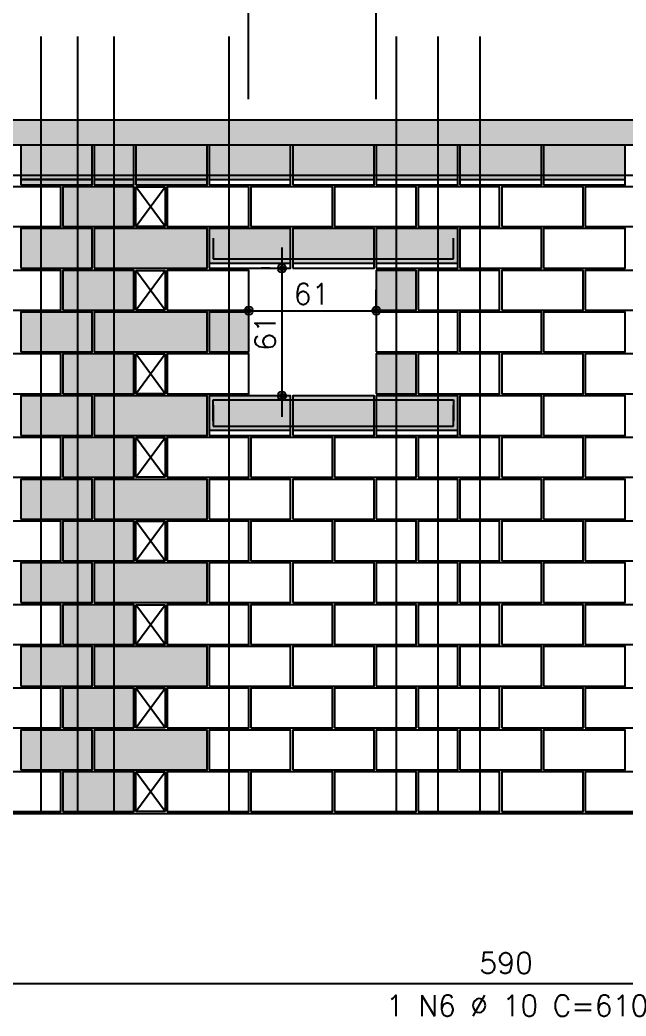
# Model space of a CAD drawing. Extents: x -1.9 to 86, y -1.6 to 60.9.
# Drawn here: x 35.52 to 41.32, y 45.84 to 55.38 of the extents above; entities that cross this region are included whole.
import ezdxf

# ---------------------------------------------------------------- set-up
doc = ezdxf.new("R2010")
doc.units = 0
doc.header["$MEASUREMENT"] = 0
for name, color, linetype in [('PENA_01', 1, 'CONTINUOUS'), ('PENA_02', 2, 'CONTINUOUS'), ('PENA_03', 3, 'CONTINUOUS'), ('PENA_05', 5, 'CONTINUOUS'), ('PENA_09', 254, 'CONTINUOUS'), ('PENA_11', 252, 'CONTINUOUS'), ('PENA_19', 240, 'CONTINUOUS'), ('PENA_21', 100, 'CONTINUOUS'), ('PENA_23', 50, 'CONTINUOUS')]:
    doc.layers.add(name, color=color, linetype=linetype)
doc.styles.get("Standard").update_dxf_attribs({"font": 'ROMANS.SHX'})

msp = doc.modelspace()

# ---------------------------------------------------------------- linework, layer by layer
at = {"layer": 'PENA_01', "linetype": 'Continuous'}
for p, q in [((37.7114, 54.6223), (37.7114, 55.8277)), ((38.9314, 54.6223), (38.9314, 55.8277)), ((35.5335, 53.8523), (36.2135, 53.8523)), ((36.2335, 53.8523), (36.6135, 53.8523)), ((36.6335, 53.8523), (37.3135, 53.8523)), ((37.3335, 53.8523), (38.1135, 53.8523)), ((38.1335, 53.8523), (38.9135, 53.8523)), ((38.9335, 53.8523), (39.7135, 53.8523)), ((39.7335, 53.8523), (40.5135, 53.8523)), ((40.5335, 53.8523), (41.3135, 53.8523)), ((38.0305, 53.2023), (38.0305, 51.5823)), ((37.3335, 53.0523), (38.1135, 53.0523)), ((38.1335, 53.0523), (38.9135, 53.0523)), ((38.9335, 53.0523), (39.7135, 53.0523)), ((37.9135, 53.0023), (37.8305, 53.0023)), ((37.7135, 52.7823), (37.7135, 52.797)), ((38.9335, 52.5923), (38.9335, 52.797)), ((37.5135, 52.597), (39.1335, 52.597)), ((37.9135, 51.7823), (37.8305, 51.7823)), ((37.3335, 51.4523), (38.1135, 51.4523)), ((38.1335, 51.4523), (38.9135, 51.4523)), ((38.9335, 51.4523), (39.7135, 51.4523))]:
    msp.add_line(p, q, dxfattribs=at)
at = {"layer": 'PENA_02', "linetype": 'Continuous'}
for p, q in [((36.6335, 53.4023), (36.6335, 53.7823)), ((36.6335, 53.7823), (36.9135, 53.7823)), ((36.9135, 53.7823), (36.9135, 53.4023)), ((36.9135, 53.4023), (36.6335, 53.4023)), ((36.6335, 52.6023), (36.6335, 52.9823)), ((36.6335, 52.9823), (36.9135, 52.9823)), ((36.9135, 52.9823), (36.9135, 52.6023)), ((36.9135, 52.6023), (36.6335, 52.6023)), ((36.6335, 51.8023), (36.6335, 52.1823)), ((36.6335, 52.1823), (36.9135, 52.1823)), ((36.9135, 52.1823), (36.9135, 51.8023)), ((36.9135, 51.8023), (36.6335, 51.8023)), ((36.6335, 51.0023), (36.6335, 51.3823)), ((36.6335, 51.3823), (36.9135, 51.3823)), ((36.9135, 51.3823), (36.9135, 51.0023)), ((36.9135, 51.0023), (36.6335, 51.0023)), ((36.6335, 50.2023), (36.6335, 50.5823)), ((36.6335, 50.5823), (36.9135, 50.5823)), ((36.9135, 50.5823), (36.9135, 50.2023)), ((36.9135, 50.2023), (36.6335, 50.2023)), ((36.6335, 49.4023), (36.6335, 49.7823)), ((36.6335, 49.7823), (36.9135, 49.7823)), ((36.9135, 49.7823), (36.9135, 49.4023)), ((36.9135, 49.4023), (36.6335, 49.4023)), ((36.6335, 48.6023), (36.6335, 48.9823)), ((36.6335, 48.9823), (36.9135, 48.9823)), ((36.9135, 48.9823), (36.9135, 48.6023)), ((36.9135, 48.6023), (36.6335, 48.6023)), ((36.6335, 47.8023), (36.6335, 48.1823)), ((36.6335, 48.1823), (36.9135, 48.1823)), ((36.9135, 48.1823), (36.9135, 47.8023)), ((23.2335, 47.7823), (46.2135, 47.7823)), ((36.9135, 47.8023), (36.6335, 47.8023))]:
    msp.add_line(p, q, dxfattribs=at)
for points in [[(23.2335, 54.1823), (23.2335, 54.4223), (46.2135, 54.4223), (46.2135, 54.1823), (23.2335, 54.1823)], [(35.5335, 53.8023), (36.2135, 53.8023), (36.2135, 54.1823), (35.5335, 54.1823), (35.5335, 53.8023)], [(36.2335, 53.8023), (36.6135, 53.8023), (36.6135, 54.1823), (36.2335, 54.1823), (36.2335, 53.8023)], [(36.6335, 53.8023), (37.3135, 53.8023), (37.3135, 54.1823), (36.6335, 54.1823), (36.6335, 53.8023)], [(37.3335, 53.8023), (38.1135, 53.8023), (38.1135, 54.1823), (37.3335, 54.1823), (37.3335, 53.8023)], [(38.1335, 53.8023), (38.9135, 53.8023), (38.9135, 54.1823), (38.1335, 54.1823), (38.1335, 53.8023)], [(38.9335, 53.8023), (39.7135, 53.8023), (39.7135, 54.1823), (38.9335, 54.1823), (38.9335, 53.8023)], [(39.7335, 53.8023), (40.5135, 53.8023), (40.5135, 54.1823), (39.7335, 54.1823), (39.7335, 53.8023)], [(40.5335, 53.8023), (41.3135, 53.8023), (41.3135, 54.1823), (40.5335, 54.1823), (40.5335, 53.8023)], [(35.1335, 53.4023), (35.9135, 53.4023), (35.9135, 53.7823), (35.1335, 53.7823), (35.1335, 53.4023)], [(35.9335, 53.4023), (36.6135, 53.4023), (36.6135, 53.7823), (35.9335, 53.7823), (35.9335, 53.4023)], [(36.9335, 53.4023), (37.7135, 53.4023), (37.7135, 53.7823), (36.9335, 53.7823), (36.9335, 53.4023)], [(37.7335, 53.4023), (38.5135, 53.4023), (38.5135, 53.7823), (37.7335, 53.7823), (37.7335, 53.4023)], [(38.5335, 53.4023), (39.3135, 53.4023), (39.3135, 53.7823), (38.5335, 53.7823), (38.5335, 53.4023)], [(39.3335, 53.4023), (40.1135, 53.4023), (40.1135, 53.7823), (39.3335, 53.7823), (39.3335, 53.4023)], [(40.1335, 53.4023), (40.9135, 53.4023), (40.9135, 53.7823), (40.1335, 53.7823), (40.1335, 53.4023)], [(40.9335, 53.4023), (41.7135, 53.4023), (41.7135, 53.7823), (40.9335, 53.7823), (40.9335, 53.4023)], [(35.5335, 53.0023), (36.2135, 53.0023), (36.2135, 53.3823), (35.5335, 53.3823), (35.5335, 53.0023)], [(36.2335, 53.0023), (37.3135, 53.0023), (37.3135, 53.3823), (36.2335, 53.3823), (36.2335, 53.0023)], [(37.3335, 53.0023), (38.1135, 53.0023), (38.1135, 53.3823), (37.3335, 53.3823), (37.3335, 53.0023)], [(38.1335, 53.0023), (38.9135, 53.0023), (38.9135, 53.3823), (38.1335, 53.3823), (38.1335, 53.0023)], [(38.9335, 53.0023), (39.7135, 53.0023), (39.7135, 53.3823), (38.9335, 53.3823), (38.9335, 53.0023)], [(39.7335, 53.0023), (40.5135, 53.0023), (40.5135, 53.3823), (39.7335, 53.3823), (39.7335, 53.0023)], [(40.5335, 53.0023), (41.3135, 53.0023), (41.3135, 53.3823), (40.5335, 53.3823), (40.5335, 53.0023)], [(35.1335, 52.6023), (35.9135, 52.6023), (35.9135, 52.9823), (35.1335, 52.9823), (35.1335, 52.6023)], [(35.9335, 52.6023), (36.6135, 52.6023), (36.6135, 52.9823), (35.9335, 52.9823), (35.9335, 52.6023)], [(36.9335, 52.6023), (37.7135, 52.6023), (37.7135, 52.9823), (36.9335, 52.9823), (36.9335, 52.6023)], [(38.9335, 52.6023), (39.3135, 52.6023), (39.3135, 52.9823), (38.9335, 52.9823), (38.9335, 52.6023)], [(39.3335, 52.6023), (40.1135, 52.6023), (40.1135, 52.9823), (39.3335, 52.9823), (39.3335, 52.6023)], [(40.1335, 52.6023), (40.9135, 52.6023), (40.9135, 52.9823), (40.1335, 52.9823), (40.1335, 52.6023)], [(40.9335, 52.6023), (41.7135, 52.6023), (41.7135, 52.9823), (40.9335, 52.9823), (40.9335, 52.6023)], [(35.5335, 52.2023), (36.2135, 52.2023), (36.2135, 52.5823), (35.5335, 52.5823), (35.5335, 52.2023)], [(36.2335, 52.2023), (37.3135, 52.2023), (37.3135, 52.5823), (36.2335, 52.5823), (36.2335, 52.2023)], [(37.3335, 52.2023), (37.7135, 52.2023), (37.7135, 52.5823), (37.3335, 52.5823), (37.3335, 52.2023)], [(38.9335, 52.2023), (39.7135, 52.2023), (39.7135, 52.5823), (38.9335, 52.5823), (38.9335, 52.2023)], [(39.7335, 52.2023), (40.5135, 52.2023), (40.5135, 52.5823), (39.7335, 52.5823), (39.7335, 52.2023)], [(40.5335, 52.2023), (41.3135, 52.2023), (41.3135, 52.5823), (40.5335, 52.5823), (40.5335, 52.2023)], [(35.1335, 51.8023), (35.9135, 51.8023), (35.9135, 52.1823), (35.1335, 52.1823), (35.1335, 51.8023)], [(35.9335, 51.8023), (36.6135, 51.8023), (36.6135, 52.1823), (35.9335, 52.1823), (35.9335, 51.8023)], [(36.9335, 51.8023), (37.7135, 51.8023), (37.7135, 52.1823), (36.9335, 52.1823), (36.9335, 51.8023)], [(38.9335, 51.8023), (39.3135, 51.8023), (39.3135, 52.1823), (38.9335, 52.1823), (38.9335, 51.8023)], [(39.3335, 51.8023), (40.1135, 51.8023), (40.1135, 52.1823), (39.3335, 52.1823), (39.3335, 51.8023)], [(40.1335, 51.8023), (40.9135, 51.8023), (40.9135, 52.1823), (40.1335, 52.1823), (40.1335, 51.8023)], [(40.9335, 51.8023), (41.7135, 51.8023), (41.7135, 52.1823), (40.9335, 52.1823), (40.9335, 51.8023)], [(35.5335, 51.4023), (36.2135, 51.4023), (36.2135, 51.7823), (35.5335, 51.7823), (35.5335, 51.4023)], [(36.2335, 51.4023), (37.3135, 51.4023), (37.3135, 51.7823), (36.2335, 51.7823), (36.2335, 51.4023)], [(37.3335, 51.4023), (38.1135, 51.4023), (38.1135, 51.7823), (37.3335, 51.7823), (37.3335, 51.4023)], [(38.1335, 51.4023), (38.9135, 51.4023), (38.9135, 51.7823), (38.1335, 51.7823), (38.1335, 51.4023)], [(38.9335, 51.4023), (39.7135, 51.4023), (39.7135, 51.7823), (38.9335, 51.7823), (38.9335, 51.4023)], [(39.7335, 51.4023), (40.5135, 51.4023), (40.5135, 51.7823), (39.7335, 51.7823), (39.7335, 51.4023)], [(40.5335, 51.4023), (41.3135, 51.4023), (41.3135, 51.7823), (40.5335, 51.7823), (40.5335, 51.4023)], [(35.1335, 51.0023), (35.9135, 51.0023), (35.9135, 51.3823), (35.1335, 51.3823), (35.1335, 51.0023)], [(35.9335, 51.0023), (36.6135, 51.0023), (36.6135, 51.3823), (35.9335, 51.3823), (35.9335, 51.0023)], [(36.9335, 51.0023), (37.7135, 51.0023), (37.7135, 51.3823), (36.9335, 51.3823), (36.9335, 51.0023)], [(37.7335, 51.0023), (38.5135, 51.0023), (38.5135, 51.3823), (37.7335, 51.3823), (37.7335, 51.0023)], [(38.5335, 51.0023), (39.3135, 51.0023), (39.3135, 51.3823), (38.5335, 51.3823), (38.5335, 51.0023)], [(39.3335, 51.0023), (40.1135, 51.0023), (40.1135, 51.3823), (39.3335, 51.3823), (39.3335, 51.0023)], [(40.1335, 51.0023), (40.9135, 51.0023), (40.9135, 51.3823), (40.1335, 51.3823), (40.1335, 51.0023)], [(40.9335, 51.0023), (41.7135, 51.0023), (41.7135, 51.3823), (40.9335, 51.3823), (40.9335, 51.0023)], [(35.5335, 50.6023), (36.2135, 50.6023), (36.2135, 50.9823), (35.5335, 50.9823), (35.5335, 50.6023)], [(36.2335, 50.6023), (37.3135, 50.6023), (37.3135, 50.9823), (36.2335, 50.9823), (36.2335, 50.6023)], [(37.3335, 50.6023), (38.1135, 50.6023), (38.1135, 50.9823), (37.3335, 50.9823), (37.3335, 50.6023)], [(38.1335, 50.6023), (38.9135, 50.6023), (38.9135, 50.9823), (38.1335, 50.9823), (38.1335, 50.6023)], [(38.9335, 50.6023), (39.7135, 50.6023), (39.7135, 50.9823), (38.9335, 50.9823), (38.9335, 50.6023)], [(39.7335, 50.6023), (40.5135, 50.6023), (40.5135, 50.9823), (39.7335, 50.9823), (39.7335, 50.6023)], [(40.5335, 50.6023), (41.3135, 50.6023), (41.3135, 50.9823), (40.5335, 50.9823), (40.5335, 50.6023)], [(35.1335, 50.2023), (35.9135, 50.2023), (35.9135, 50.5823), (35.1335, 50.5823), (35.1335, 50.2023)], [(35.9335, 50.2023), (36.6135, 50.2023), (36.6135, 50.5823), (35.9335, 50.5823), (35.9335, 50.2023)], [(36.9335, 50.2023), (37.7135, 50.2023), (37.7135, 50.5823), (36.9335, 50.5823), (36.9335, 50.2023)], [(37.7335, 50.2023), (38.5135, 50.2023), (38.5135, 50.5823), (37.7335, 50.5823), (37.7335, 50.2023)], [(38.5335, 50.2023), (39.3135, 50.2023), (39.3135, 50.5823), (38.5335, 50.5823), (38.5335, 50.2023)], [(39.3335, 50.2023), (40.1135, 50.2023), (40.1135, 50.5823), (39.3335, 50.5823), (39.3335, 50.2023)], [(40.1335, 50.2023), (40.9135, 50.2023), (40.9135, 50.5823), (40.1335, 50.5823), (40.1335, 50.2023)], [(40.9335, 50.2023), (41.7135, 50.2023), (41.7135, 50.5823), (40.9335, 50.5823), (40.9335, 50.2023)], [(35.5335, 49.8023), (36.2135, 49.8023), (36.2135, 50.1823), (35.5335, 50.1823), (35.5335, 49.8023)], [(36.2335, 49.8023), (37.3135, 49.8023), (37.3135, 50.1823), (36.2335, 50.1823), (36.2335, 49.8023)], [(37.3335, 49.8023), (38.1135, 49.8023), (38.1135, 50.1823), (37.3335, 50.1823), (37.3335, 49.8023)], [(38.1335, 49.8023), (38.9135, 49.8023), (38.9135, 50.1823), (38.1335, 50.1823), (38.1335, 49.8023)], [(38.9335, 49.8023), (39.7135, 49.8023), (39.7135, 50.1823), (38.9335, 50.1823), (38.9335, 49.8023)], [(39.7335, 49.8023), (40.5135, 49.8023), (40.5135, 50.1823), (39.7335, 50.1823), (39.7335, 49.8023)], [(40.5335, 49.8023), (41.3135, 49.8023), (41.3135, 50.1823), (40.5335, 50.1823), (40.5335, 49.8023)], [(35.1335, 49.4023), (35.9135, 49.4023), (35.9135, 49.7823), (35.1335, 49.7823), (35.1335, 49.4023)], [(35.9335, 49.4023), (36.6135, 49.4023), (36.6135, 49.7823), (35.9335, 49.7823), (35.9335, 49.4023)], [(36.9335, 49.4023), (37.7135, 49.4023), (37.7135, 49.7823), (36.9335, 49.7823), (36.9335, 49.4023)], [(37.7335, 49.4023), (38.5135, 49.4023), (38.5135, 49.7823), (37.7335, 49.7823), (37.7335, 49.4023)], [(38.5335, 49.4023), (39.3135, 49.4023), (39.3135, 49.7823), (38.5335, 49.7823), (38.5335, 49.4023)], [(39.3335, 49.4023), (40.1135, 49.4023), (40.1135, 49.7823), (39.3335, 49.7823), (39.3335, 49.4023)], [(40.1335, 49.4023), (40.9135, 49.4023), (40.9135, 49.7823), (40.1335, 49.7823), (40.1335, 49.4023)], [(40.9335, 49.4023), (41.7135, 49.4023), (41.7135, 49.7823), (40.9335, 49.7823), (40.9335, 49.4023)], [(35.5335, 49.0023), (36.2135, 49.0023), (36.2135, 49.3823), (35.5335, 49.3823), (35.5335, 49.0023)], [(36.2335, 49.0023), (37.3135, 49.0023), (37.3135, 49.3823), (36.2335, 49.3823), (36.2335, 49.0023)], [(37.3335, 49.0023), (38.1135, 49.0023), (38.1135, 49.3823), (37.3335, 49.3823), (37.3335, 49.0023)], [(38.1335, 49.0023), (38.9135, 49.0023), (38.9135, 49.3823), (38.1335, 49.3823), (38.1335, 49.0023)], [(38.9335, 49.0023), (39.7135, 49.0023), (39.7135, 49.3823), (38.9335, 49.3823), (38.9335, 49.0023)], [(39.7335, 49.0023), (40.5135, 49.0023), (40.5135, 49.3823), (39.7335, 49.3823), (39.7335, 49.0023)], [(40.5335, 49.0023), (41.3135, 49.0023), (41.3135, 49.3823), (40.5335, 49.3823), (40.5335, 49.0023)], [(35.1335, 48.6023), (35.9135, 48.6023), (35.9135, 48.9823), (35.1335, 48.9823), (35.1335, 48.6023)], [(35.9335, 48.6023), (36.6135, 48.6023), (36.6135, 48.9823), (35.9335, 48.9823), (35.9335, 48.6023)], [(36.9335, 48.6023), (37.7135, 48.6023), (37.7135, 48.9823), (36.9335, 48.9823), (36.9335, 48.6023)], [(37.7335, 48.6023), (38.5135, 48.6023), (38.5135, 48.9823), (37.7335, 48.9823), (37.7335, 48.6023)], [(38.5335, 48.6023), (39.3135, 48.6023), (39.3135, 48.9823), (38.5335, 48.9823), (38.5335, 48.6023)], [(39.3335, 48.6023), (40.1135, 48.6023), (40.1135, 48.9823), (39.3335, 48.9823), (39.3335, 48.6023)], [(40.1335, 48.6023), (40.9135, 48.6023), (40.9135, 48.9823), (40.1335, 48.9823), (40.1335, 48.6023)], [(40.9335, 48.6023), (41.7135, 48.6023), (41.7135, 48.9823), (40.9335, 48.9823), (40.9335, 48.6023)], [(35.5335, 48.2023), (36.2135, 48.2023), (36.2135, 48.5823), (35.5335, 48.5823), (35.5335, 48.2023)], [(36.2335, 48.2023), (37.3135, 48.2023), (37.3135, 48.5823), (36.2335, 48.5823), (36.2335, 48.2023)], [(37.3335, 48.2023), (38.1135, 48.2023), (38.1135, 48.5823), (37.3335, 48.5823), (37.3335, 48.2023)], [(38.1335, 48.2023), (38.9135, 48.2023), (38.9135, 48.5823), (38.1335, 48.5823), (38.1335, 48.2023)], [(38.9335, 48.2023), (39.7135, 48.2023), (39.7135, 48.5823), (38.9335, 48.5823), (38.9335, 48.2023)], [(39.7335, 48.2023), (40.5135, 48.2023), (40.5135, 48.5823), (39.7335, 48.5823), (39.7335, 48.2023)], [(40.5335, 48.2023), (41.3135, 48.2023), (41.3135, 48.5823), (40.5335, 48.5823), (40.5335, 48.2023)], [(35.1335, 47.8023), (35.9135, 47.8023), (35.9135, 48.1823), (35.1335, 48.1823), (35.1335, 47.8023)], [(35.9335, 47.8023), (36.6135, 47.8023), (36.6135, 48.1823), (35.9335, 48.1823), (35.9335, 47.8023)], [(36.9335, 47.8023), (37.7135, 47.8023), (37.7135, 48.1823), (36.9335, 48.1823), (36.9335, 47.8023)], [(37.7335, 47.8023), (38.5135, 47.8023), (38.5135, 48.1823), (37.7335, 48.1823), (37.7335, 47.8023)], [(38.5335, 47.8023), (39.3135, 47.8023), (39.3135, 48.1823), (38.5335, 48.1823), (38.5335, 47.8023)], [(39.3335, 47.8023), (40.1135, 47.8023), (40.1135, 48.1823), (39.3335, 48.1823), (39.3335, 47.8023)], [(40.1335, 47.8023), (40.9135, 47.8023), (40.9135, 48.1823), (40.1335, 48.1823), (40.1335, 47.8023)], [(40.9335, 47.8023), (41.7135, 47.8023), (41.7135, 48.1823), (40.9335, 48.1823), (40.9335, 47.8023)]]:
    msp.add_lwpolyline(points, dxfattribs=at)
for centre, radius in [((38.0305, 53.0023), 0.04), ((38.0305, 53.0023), 0.02), ((37.7135, 52.597), 0.04), ((37.7135, 52.597), 0.02), ((38.9335, 52.597), 0.04), ((38.9335, 52.597), 0.02), ((38.0305, 51.7823), 0.04), ((38.0305, 51.7823), 0.02)]:
    msp.add_circle(centre, radius, dxfattribs=at)
at = {"layer": 'PENA_03', "linetype": 'Continuous'}
for p, q in [((37.7114, 54.4223), (37.7114, 54.4223)), ((38.9314, 54.4223), (38.9314, 54.4223)), ((36.9135, 53.4023), (36.6335, 53.7823)), ((36.6335, 53.4023), (36.9135, 53.7823)), ((36.9135, 52.6023), (36.6335, 52.9823)), ((36.6335, 52.6023), (36.9135, 52.9823)), ((38.1135, 53.0023), (38.1135, 53.0023)), ((37.7135, 52.5823), (37.7135, 52.5823)), ((38.9335, 52.3923), (38.9335, 52.3923)), ((36.9135, 51.8023), (36.6335, 52.1823)), ((36.6335, 51.8023), (36.9135, 52.1823)), ((38.1135, 51.7823), (38.1135, 51.7823)), ((36.9135, 51.0023), (36.6335, 51.3823)), ((36.6335, 51.0023), (36.9135, 51.3823)), ((36.9135, 50.2023), (36.6335, 50.5823)), ((36.6335, 50.2023), (36.9135, 50.5823)), ((36.9135, 49.4023), (36.6335, 49.7823)), ((36.6335, 49.4023), (36.9135, 49.7823)), ((36.9135, 48.6023), (36.6335, 48.9823)), ((36.6335, 48.6023), (36.9135, 48.9823)), ((36.9135, 47.8023), (36.6335, 48.1823)), ((36.6335, 47.8023), (36.9135, 48.1823))]:
    msp.add_line(p, q, dxfattribs=at)
at = {"layer": 'PENA_05', "linetype": 'Continuous'}
for p, q in [((46.1135, 53.8923), (34.3235, 53.8923)), ((37.3735, 53.2923), (37.3735, 53.0923)), ((39.6735, 53.0923), (39.6735, 53.2923)), ((37.3735, 53.0923), (39.6735, 53.0923)), ((37.3735, 51.5423), (37.3735, 51.7423)), ((37.3735, 51.7423), (39.6735, 51.7423)), ((37.3735, 51.6923), (37.3735, 51.4923)), ((39.6735, 51.7423), (39.6735, 51.5423)), ((39.6735, 51.4923), (39.6735, 51.6923)), ((37.3735, 51.4923), (39.6735, 51.4923)), ((46.1135, 46.152), (34.3235, 46.152))]:
    msp.add_line(p, q, dxfattribs=at)
for points in [[(35.7235, 55.2223), (35.7235, 47.7823)], [(36.0735, 55.2223), (36.0735, 47.7823)], [(36.4235, 55.2223), (36.4235, 47.7823)], [(37.5235, 55.2223), (37.5235, 47.7823)], [(39.1235, 55.2223), (39.1235, 47.7823)], [(39.5235, 55.2223), (39.5235, 47.7823)], [(39.9235, 55.2223), (39.9235, 47.7823)]]:
    msp.add_lwpolyline(points, dxfattribs=at)
at = {"layer": 'PENA_09', "linetype": 'Continuous'}
for points in [[(35.5335, 53.8523), (36.2135, 53.8523), (36.2135, 54.1823), (35.5335, 54.1823), (35.5335, 53.8523)], [(36.2335, 53.8523), (36.6135, 53.8523), (36.6135, 54.1823), (36.2335, 54.1823), (36.2335, 53.8523)], [(36.6335, 53.8523), (37.3135, 53.8523), (37.3135, 54.1823), (36.6335, 54.1823), (36.6335, 53.8523)], [(37.3335, 53.8523), (38.1135, 53.8523), (38.1135, 54.1823), (37.3335, 54.1823), (37.3335, 53.8523)], [(38.1335, 53.8523), (38.9135, 53.8523), (38.9135, 54.1823), (38.1335, 54.1823), (38.1335, 53.8523)], [(38.9335, 53.8523), (39.7135, 53.8523), (39.7135, 54.1823), (38.9335, 54.1823), (38.9335, 53.8523)], [(39.7335, 53.8523), (40.5135, 53.8523), (40.5135, 54.1823), (39.7335, 54.1823), (39.7335, 53.8523)], [(40.5335, 53.8523), (41.3135, 53.8523), (41.3135, 54.1823), (40.5335, 54.1823), (40.5335, 53.8523)], [(37.3335, 53.0523), (38.1135, 53.0523), (38.1135, 53.3823), (37.3335, 53.3823), (37.3335, 53.0523)], [(38.1335, 53.0523), (38.9135, 53.0523), (38.9135, 53.3823), (38.1335, 53.3823), (38.1335, 53.0523)], [(38.9335, 53.0523), (39.7135, 53.0523), (39.7135, 53.3823), (38.9335, 53.3823), (38.9335, 53.0523)], [(37.3335, 51.4523), (38.1135, 51.4523), (38.1135, 51.7823), (37.3335, 51.7823), (37.3335, 51.4523)], [(38.1335, 51.4523), (38.9135, 51.4523), (38.9135, 51.7823), (38.1335, 51.7823), (38.1335, 51.4523)], [(38.9335, 51.4523), (39.7135, 51.4523), (39.7135, 51.7823), (38.9335, 51.7823), (38.9335, 51.4523)]]:
    msp.add_lwpolyline(points, dxfattribs=at)
for points in [[(35.5335, 53.8523), (36.2135, 53.8523), (36.2135, 54.1823)], [(35.5335, 53.8523), (36.2135, 54.1823), (35.5335, 54.1823)], [(35.5335, 53.8523), (35.5335, 54.1823), (35.5335, 53.8523)], [(36.2335, 53.8523), (36.6135, 53.8523), (36.6135, 54.1823)], [(36.2335, 53.8523), (36.6135, 54.1823), (36.2335, 54.1823)], [(36.2335, 53.8523), (36.2335, 54.1823), (36.2335, 53.8523)], [(36.6335, 53.8523), (37.3135, 53.8523), (37.3135, 54.1823)], [(36.6335, 53.8523), (37.3135, 54.1823), (36.6335, 54.1823)], [(36.6335, 53.8523), (36.6335, 54.1823), (36.6335, 53.8523)], [(37.3335, 53.8523), (38.1135, 53.8523), (38.1135, 54.1823)], [(37.3335, 53.8523), (38.1135, 54.1823), (37.3335, 54.1823)], [(37.3335, 53.8523), (37.3335, 54.1823), (37.3335, 53.8523)], [(38.1335, 53.8523), (38.9135, 53.8523), (38.9135, 54.1823)], [(38.1335, 53.8523), (38.9135, 54.1823), (38.1335, 54.1823)], [(38.1335, 53.8523), (38.1335, 54.1823), (38.1335, 53.8523)], [(38.9335, 53.8523), (39.7135, 53.8523), (39.7135, 54.1823)], [(38.9335, 53.8523), (39.7135, 54.1823), (38.9335, 54.1823)], [(38.9335, 53.8523), (38.9335, 54.1823), (38.9335, 53.8523)], [(39.7335, 53.8523), (40.5135, 53.8523), (40.5135, 54.1823)], [(39.7335, 53.8523), (40.5135, 54.1823), (39.7335, 54.1823)], [(39.7335, 53.8523), (39.7335, 54.1823), (39.7335, 53.8523)], [(40.5335, 53.8523), (41.3135, 53.8523), (41.3135, 54.1823)], [(40.5335, 53.8523), (41.3135, 54.1823), (40.5335, 54.1823)], [(40.5335, 53.8523), (40.5335, 54.1823), (40.5335, 53.8523)], [(37.3335, 53.0523), (38.1135, 53.0523), (38.1135, 53.3823)], [(37.3335, 53.0523), (38.1135, 53.3823), (37.3335, 53.3823)], [(37.3335, 53.0523), (37.3335, 53.3823), (37.3335, 53.0523)], [(38.1335, 53.0523), (38.9135, 53.0523), (38.9135, 53.3823)], [(38.1335, 53.0523), (38.9135, 53.3823), (38.1335, 53.3823)], [(38.1335, 53.0523), (38.1335, 53.3823), (38.1335, 53.0523)], [(38.9335, 53.0523), (39.7135, 53.0523), (39.7135, 53.3823)], [(38.9335, 53.0523), (39.7135, 53.3823), (38.9335, 53.3823)], [(38.9335, 53.0523), (38.9335, 53.3823), (38.9335, 53.0523)], [(37.3335, 51.4523), (38.1135, 51.4523), (38.1135, 51.7823)], [(37.3335, 51.4523), (38.1135, 51.7823), (37.3335, 51.7823)], [(37.3335, 51.4523), (37.3335, 51.7823), (37.3335, 51.4523)], [(38.1335, 51.4523), (38.9135, 51.4523), (38.9135, 51.7823)], [(38.1335, 51.4523), (38.9135, 51.7823), (38.1335, 51.7823)], [(38.1335, 51.4523), (38.1335, 51.7823), (38.1335, 51.4523)], [(38.9335, 51.4523), (39.7135, 51.4523), (39.7135, 51.7823)], [(38.9335, 51.4523), (39.7135, 51.7823), (38.9335, 51.7823)], [(38.9335, 51.4523), (38.9335, 51.7823), (38.9335, 51.4523)]]:
    msp.add_solid(points, dxfattribs=at)
at = {"layer": 'PENA_11', "linetype": 'Continuous'}
for points in [[(23.2335, 54.1823), (23.2335, 54.4223), (46.2135, 54.4223)], [(23.2335, 54.1823), (46.2135, 54.4223), (46.2135, 54.1823)], [(23.2335, 54.1823), (46.2135, 54.1823), (23.2335, 54.1823)]]:
    msp.add_solid(points, dxfattribs=at)
at = {"layer": 'PENA_19', "linetype": 'Continuous'}
for points in [[(36.2335, 53.0023), (37.3135, 53.0023), (37.3135, 53.3823), (36.2335, 53.3823), (36.2335, 53.0023)], [(36.2335, 52.2023), (37.3135, 52.2023), (37.3135, 52.5823), (36.2335, 52.5823), (36.2335, 52.2023)], [(36.2335, 51.4023), (37.3135, 51.4023), (37.3135, 51.7823), (36.2335, 51.7823), (36.2335, 51.4023)], [(36.2335, 50.6023), (37.3135, 50.6023), (37.3135, 50.9823), (36.2335, 50.9823), (36.2335, 50.6023)], [(36.2335, 49.8023), (37.3135, 49.8023), (37.3135, 50.1823), (36.2335, 50.1823), (36.2335, 49.8023)], [(36.2335, 49.0023), (37.3135, 49.0023), (37.3135, 49.3823), (36.2335, 49.3823), (36.2335, 49.0023)], [(36.2335, 48.2023), (37.3135, 48.2023), (37.3135, 48.5823), (36.2335, 48.5823), (36.2335, 48.2023)]]:
    msp.add_lwpolyline(points, dxfattribs=at)
for points in [[(36.2335, 53.0023), (37.3135, 53.0023), (37.3135, 53.3823)], [(36.2335, 53.0023), (37.3135, 53.3823), (36.2335, 53.3823)], [(36.2335, 53.0023), (36.2335, 53.3823), (36.2335, 53.0023)], [(36.2335, 52.2023), (37.3135, 52.2023), (37.3135, 52.5823)], [(36.2335, 52.2023), (37.3135, 52.5823), (36.2335, 52.5823)], [(36.2335, 52.2023), (36.2335, 52.5823), (36.2335, 52.2023)], [(36.2335, 51.4023), (37.3135, 51.4023), (37.3135, 51.7823)], [(36.2335, 51.4023), (37.3135, 51.7823), (36.2335, 51.7823)], [(36.2335, 51.4023), (36.2335, 51.7823), (36.2335, 51.4023)], [(36.2335, 50.6023), (37.3135, 50.6023), (37.3135, 50.9823)], [(36.2335, 50.6023), (37.3135, 50.9823), (36.2335, 50.9823)], [(36.2335, 50.6023), (36.2335, 50.9823), (36.2335, 50.6023)], [(36.2335, 49.8023), (37.3135, 49.8023), (37.3135, 50.1823)], [(36.2335, 49.8023), (37.3135, 50.1823), (36.2335, 50.1823)], [(36.2335, 49.8023), (36.2335, 50.1823), (36.2335, 49.8023)], [(36.2335, 49.0023), (37.3135, 49.0023), (37.3135, 49.3823)], [(36.2335, 49.0023), (37.3135, 49.3823), (36.2335, 49.3823)], [(36.2335, 49.0023), (36.2335, 49.3823), (36.2335, 49.0023)], [(36.2335, 48.2023), (37.3135, 48.2023), (37.3135, 48.5823)], [(36.2335, 48.2023), (37.3135, 48.5823), (36.2335, 48.5823)], [(36.2335, 48.2023), (36.2335, 48.5823), (36.2335, 48.2023)]]:
    msp.add_solid(points, dxfattribs=at)
at = {"layer": 'PENA_21', "linetype": 'Continuous'}
for points in [[(35.5335, 53.8023), (36.2135, 53.8023), (36.2135, 53.8523), (35.5335, 53.8523), (35.5335, 53.8023)], [(36.6335, 53.8023), (37.3135, 53.8023), (37.3135, 53.8523), (36.6335, 53.8523), (36.6335, 53.8023)], [(35.9335, 53.4023), (36.6135, 53.4023), (36.6135, 53.7823), (35.9335, 53.7823), (35.9335, 53.4023)], [(35.5335, 53.0023), (36.2135, 53.0023), (36.2135, 53.3823), (35.5335, 53.3823), (35.5335, 53.0023)], [(35.9335, 52.6023), (36.6135, 52.6023), (36.6135, 52.9823), (35.9335, 52.9823), (35.9335, 52.6023)], [(35.5335, 52.2023), (36.2135, 52.2023), (36.2135, 52.5823), (35.5335, 52.5823), (35.5335, 52.2023)], [(35.9335, 51.8023), (36.6135, 51.8023), (36.6135, 52.1823), (35.9335, 52.1823), (35.9335, 51.8023)], [(35.5335, 51.4023), (36.2135, 51.4023), (36.2135, 51.7823), (35.5335, 51.7823), (35.5335, 51.4023)], [(35.9335, 51.0023), (36.6135, 51.0023), (36.6135, 51.3823), (35.9335, 51.3823), (35.9335, 51.0023)], [(35.5335, 50.6023), (36.2135, 50.6023), (36.2135, 50.9823), (35.5335, 50.9823), (35.5335, 50.6023)], [(35.9335, 50.2023), (36.6135, 50.2023), (36.6135, 50.5823), (35.9335, 50.5823), (35.9335, 50.2023)], [(35.5335, 49.8023), (36.2135, 49.8023), (36.2135, 50.1823), (35.5335, 50.1823), (35.5335, 49.8023)], [(35.9335, 49.4023), (36.6135, 49.4023), (36.6135, 49.7823), (35.9335, 49.7823), (35.9335, 49.4023)], [(35.5335, 49.0023), (36.2135, 49.0023), (36.2135, 49.3823), (35.5335, 49.3823), (35.5335, 49.0023)], [(35.9335, 48.6023), (36.6135, 48.6023), (36.6135, 48.9823), (35.9335, 48.9823), (35.9335, 48.6023)], [(35.5335, 48.2023), (36.2135, 48.2023), (36.2135, 48.5823), (35.5335, 48.5823), (35.5335, 48.2023)], [(35.9335, 47.8023), (36.6135, 47.8023), (36.6135, 48.1823), (35.9335, 48.1823), (35.9335, 47.8023)]]:
    msp.add_lwpolyline(points, dxfattribs=at)
for points in [[(35.5335, 53.8023), (36.2135, 53.8023), (36.2135, 53.8523)], [(35.5335, 53.8023), (36.2135, 53.8523), (35.5335, 53.8523)], [(35.5335, 53.8023), (35.5335, 53.8523), (35.5335, 53.8023)], [(36.6335, 53.8023), (37.3135, 53.8023), (37.3135, 53.8523)], [(36.6335, 53.8023), (37.3135, 53.8523), (36.6335, 53.8523)], [(36.6335, 53.8023), (36.6335, 53.8523), (36.6335, 53.8023)], [(35.9335, 53.4023), (36.6135, 53.4023), (36.6135, 53.7823)], [(35.9335, 53.4023), (36.6135, 53.7823), (35.9335, 53.7823)], [(35.9335, 53.4023), (35.9335, 53.7823), (35.9335, 53.4023)], [(35.5335, 53.0023), (36.2135, 53.0023), (36.2135, 53.3823)], [(35.5335, 53.0023), (36.2135, 53.3823), (35.5335, 53.3823)], [(35.5335, 53.0023), (35.5335, 53.3823), (35.5335, 53.0023)], [(35.9335, 52.6023), (36.6135, 52.6023), (36.6135, 52.9823)], [(35.9335, 52.6023), (36.6135, 52.9823), (35.9335, 52.9823)], [(35.9335, 52.6023), (35.9335, 52.9823), (35.9335, 52.6023)], [(35.5335, 52.2023), (36.2135, 52.2023), (36.2135, 52.5823)], [(35.5335, 52.2023), (36.2135, 52.5823), (35.5335, 52.5823)], [(35.5335, 52.2023), (35.5335, 52.5823), (35.5335, 52.2023)], [(35.9335, 51.8023), (36.6135, 51.8023), (36.6135, 52.1823)], [(35.9335, 51.8023), (36.6135, 52.1823), (35.9335, 52.1823)], [(35.9335, 51.8023), (35.9335, 52.1823), (35.9335, 51.8023)], [(35.5335, 51.4023), (36.2135, 51.4023), (36.2135, 51.7823)], [(35.5335, 51.4023), (36.2135, 51.7823), (35.5335, 51.7823)], [(35.5335, 51.4023), (35.5335, 51.7823), (35.5335, 51.4023)], [(35.9335, 51.0023), (36.6135, 51.0023), (36.6135, 51.3823)], [(35.9335, 51.0023), (36.6135, 51.3823), (35.9335, 51.3823)], [(35.9335, 51.0023), (35.9335, 51.3823), (35.9335, 51.0023)], [(35.5335, 50.6023), (36.2135, 50.6023), (36.2135, 50.9823)], [(35.5335, 50.6023), (36.2135, 50.9823), (35.5335, 50.9823)], [(35.5335, 50.6023), (35.5335, 50.9823), (35.5335, 50.6023)], [(35.9335, 50.2023), (36.6135, 50.2023), (36.6135, 50.5823)], [(35.9335, 50.2023), (36.6135, 50.5823), (35.9335, 50.5823)], [(35.9335, 50.2023), (35.9335, 50.5823), (35.9335, 50.2023)], [(35.5335, 49.8023), (36.2135, 49.8023), (36.2135, 50.1823)], [(35.5335, 49.8023), (36.2135, 50.1823), (35.5335, 50.1823)], [(35.5335, 49.8023), (35.5335, 50.1823), (35.5335, 49.8023)], [(35.9335, 49.4023), (36.6135, 49.4023), (36.6135, 49.7823)], [(35.9335, 49.4023), (36.6135, 49.7823), (35.9335, 49.7823)], [(35.9335, 49.4023), (35.9335, 49.7823), (35.9335, 49.4023)], [(35.5335, 49.0023), (36.2135, 49.0023), (36.2135, 49.3823)], [(35.5335, 49.0023), (36.2135, 49.3823), (35.5335, 49.3823)], [(35.5335, 49.0023), (35.5335, 49.3823), (35.5335, 49.0023)], [(35.9335, 48.6023), (36.6135, 48.6023), (36.6135, 48.9823)], [(35.9335, 48.6023), (36.6135, 48.9823), (35.9335, 48.9823)], [(35.9335, 48.6023), (35.9335, 48.9823), (35.9335, 48.6023)], [(35.5335, 48.2023), (36.2135, 48.2023), (36.2135, 48.5823)], [(35.5335, 48.2023), (36.2135, 48.5823), (35.5335, 48.5823)], [(35.5335, 48.2023), (35.5335, 48.5823), (35.5335, 48.2023)], [(35.9335, 47.8023), (36.6135, 47.8023), (36.6135, 48.1823)], [(35.9335, 47.8023), (36.6135, 48.1823), (35.9335, 48.1823)], [(35.9335, 47.8023), (35.9335, 48.1823), (35.9335, 47.8023)]]:
    msp.add_solid(points, dxfattribs=at)
at = {"layer": 'PENA_23', "linetype": 'Continuous'}
for points in [[(36.2335, 53.8023), (36.6135, 53.8023), (36.6135, 53.8523), (36.2335, 53.8523), (36.2335, 53.8023)], [(38.9335, 52.6023), (39.3135, 52.6023), (39.3135, 52.9823), (38.9335, 52.9823), (38.9335, 52.6023)], [(37.3335, 52.2023), (37.7135, 52.2023), (37.7135, 52.5823), (37.3335, 52.5823), (37.3335, 52.2023)], [(38.9335, 51.8023), (39.3135, 51.8023), (39.3135, 52.1823), (38.9335, 52.1823), (38.9335, 51.8023)]]:
    msp.add_lwpolyline(points, dxfattribs=at)
for points in [[(36.2335, 53.8023), (36.6135, 53.8023), (36.6135, 53.8523)], [(36.2335, 53.8023), (36.6135, 53.8523), (36.2335, 53.8523)], [(36.2335, 53.8023), (36.2335, 53.8523), (36.2335, 53.8023)], [(38.9335, 52.6023), (39.3135, 52.6023), (39.3135, 52.9823)], [(38.9335, 52.6023), (39.3135, 52.9823), (38.9335, 52.9823)], [(38.9335, 52.6023), (38.9335, 52.9823), (38.9335, 52.6023)], [(37.3335, 52.2023), (37.7135, 52.2023), (37.7135, 52.5823)], [(37.3335, 52.2023), (37.7135, 52.5823), (37.3335, 52.5823)], [(37.3335, 52.2023), (37.3335, 52.5823), (37.3335, 52.2023)], [(38.9335, 51.8023), (39.3135, 51.8023), (39.3135, 52.1823)], [(38.9335, 51.8023), (39.3135, 52.1823), (38.9335, 52.1823)], [(38.9335, 51.8023), (38.9335, 52.1823), (38.9335, 51.8023)]]:
    msp.add_solid(points, dxfattribs=at)

# ---------------------------------------------------------------- texts
at = {"layer": 'PENA_03', "linetype": 'Continuous'}
for s, p in [('61', (38.1435, 52.657)), ('590', (39.9185, 46.252)), ('1 N6 %%c 10 C=610', (39.026, 45.8443))]:
    msp.add_text(s, height=0.2, dxfattribs=at).set_placement(p)
msp.add_text('61', height=0.2, rotation=90, dxfattribs=at).set_placement((37.9705, 52.2123))

doc.saveas('drawing.dxf')
